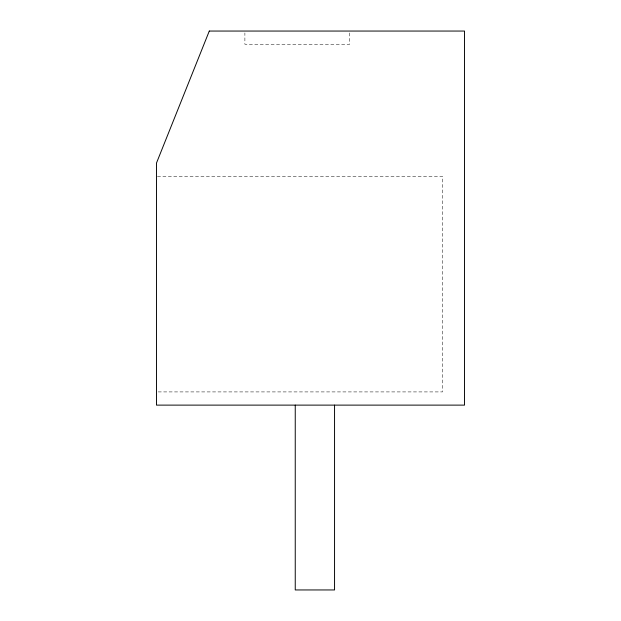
<?xml version="1.0" encoding="UTF-8"?>
<svg xmlns="http://www.w3.org/2000/svg" width="621" height="621" viewBox="0 0 621 621"><rect width="100%" height="100%" fill="white"/><g stroke="black" fill="none" stroke-linecap="round" stroke-linejoin="round"><path stroke-width="0.47" stroke-dasharray="3.1 2.33" d="M157.439 176.279L442.525 176.279L442.525 391.913L156.469 391.913M349.708 32.936L349.708 44.254L244.891 44.254L244.891 32.936"/><path stroke-width="0.93" d="M334.556 405.117L334.556 589.95L295.247 589.95L295.247 405.117M209.285 31.05L156.469 163.075L156.469 405.117L464.531 405.117L464.531 31.05L209.285 31.05"/></g></svg>
